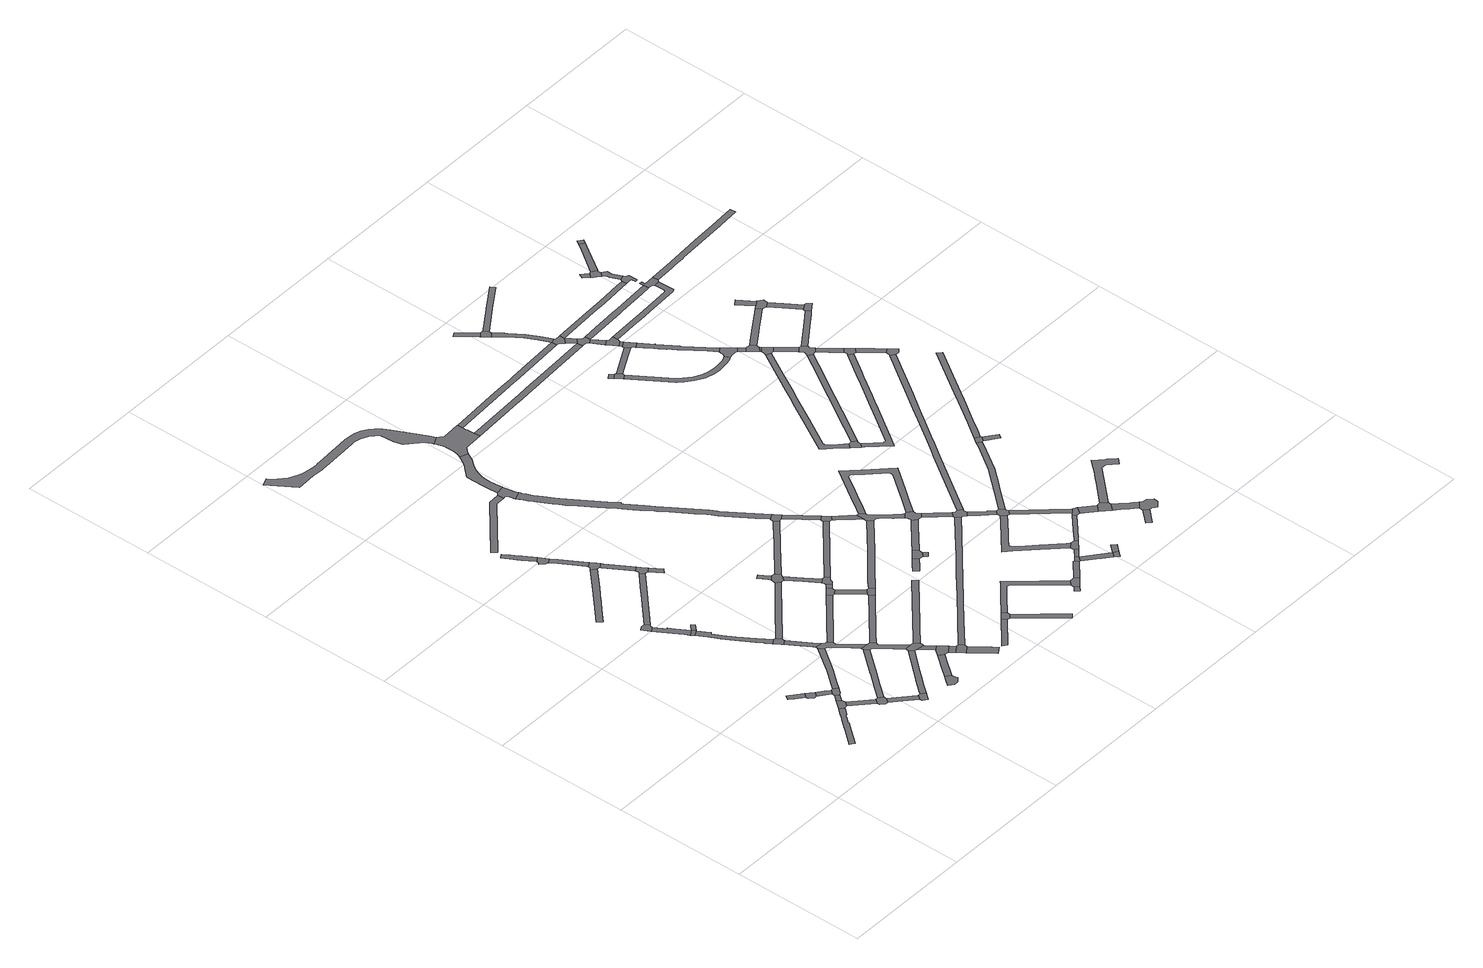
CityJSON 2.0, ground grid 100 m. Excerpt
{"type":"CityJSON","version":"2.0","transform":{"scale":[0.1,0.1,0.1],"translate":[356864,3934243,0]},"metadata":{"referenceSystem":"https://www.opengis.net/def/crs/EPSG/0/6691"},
"CityObjects":{
"road1":{"type":"Road","attributes":{"RoadStructureAttribute.sectionType":"1"},"geometry":[{"type":"MultiSurface","lod":"1","boundaries":[[[0,1,2,3,4,5,6,7,8,9,10,11,12,13,14,15,16,17,18,19]]]}]},
"road2":{"type":"Road","geometry":[{"type":"MultiSurface","lod":"1","boundaries":[[[20,21,22,23,24,25,26,27]]]}]},
"road3":{"type":"Road","geometry":[{"type":"MultiSurface","lod":"1","boundaries":[[[18,28,29,30,31,32,19]]]}]},
"road4":{"type":"Road","geometry":[{"type":"MultiSurface","lod":"1","boundaries":[[[33,34,35,20,27,36,37]]]}]},
"road5":{"type":"Road","attributes":{"RoadStructureAttribute.sectionType":"1"},"geometry":[{"type":"MultiSurface","lod":"1","boundaries":[[[31,30,38,39,40]]]}]},
"road6":{"type":"Road","attributes":{"RoadStructureAttribute.sectionType":"1"},"geometry":[{"type":"MultiSurface","lod":"1","boundaries":[[[41,34,33,42,43,44]]]}]},
"road7":{"type":"Road","attributes":{"RoadStructureAttribute.sectionType":"1"},"geometry":[{"type":"MultiSurface","lod":"1","boundaries":[[[45,29,28,46,47,48]]]}]},
"road8":{"type":"Road","geometry":[{"type":"MultiSurface","lod":"1","boundaries":[[[43,40,39,49,50,51,52,53,44]]]}]},
"road9":{"type":"Road","geometry":[{"type":"MultiSurface","lod":"1","boundaries":[[[54,55,56,48,47,57,58,59]]]}]},
"road10":{"type":"Road","geometry":[{"type":"MultiSurface","lod":"1","boundaries":[[[60,61,62,63,64,65,66]]]}]},
"road11":{"type":"Road","attributes":{"RoadStructureAttribute.sectionType":"1"},"geometry":[{"type":"MultiSurface","lod":"1","boundaries":[[[67,68,69,54,59]]]}]},
"road12":{"type":"Road","attributes":{"RoadStructureAttribute.sectionType":"1"},"geometry":[{"type":"MultiSurface","lod":"1","boundaries":[[[70,71,72,73,62,61,74,75,76,77]]]}]},
"road13":{"type":"Road","geometry":[{"type":"MultiSurface","lod":"1","boundaries":[[[78,79,80,77,76]]]}]},
"road14":{"type":"Road","geometry":[{"type":"MultiSurface","lod":"1","boundaries":[[[81,82,83,84,69,68,85]]]}]},
"road15":{"type":"Road","attributes":{"RoadStructureAttribute.sectionType":"1"},"geometry":[{"type":"MultiSurface","lod":"1","boundaries":[[[86,87,88,89,90,53,52,91,92,93,94,95]]]}]},
"road16":{"type":"Road","geometry":[{"type":"MultiSurface","lod":"1","boundaries":[[[80,96,97,77]]]}]},
"road17":{"type":"Road","attributes":{"RoadStructureAttribute.sectionType":"1"},"geometry":[{"type":"MultiSurface","lod":"1","boundaries":[[[98,99,100,101,102,103,104,105,106,79,78,107,108,109,110,111,112,113,114,115]]]}]},
"road18":{"type":"Road","attributes":{"RoadStructureAttribute.sectionType":"1"},"geometry":[{"type":"MultiSurface","lod":"1","boundaries":[[[116,117,118,119,120,121,122,123,56,55]]]}]},
"road19":{"type":"Road","attributes":{"RoadStructureAttribute.sectionType":"1"},"geometry":[{"type":"MultiSurface","lod":"1","boundaries":[[[124,125,126,127,128,129,130,131,132,133,134,135,136,137]]]}]},
"road20":{"type":"Road","geometry":[{"type":"MultiSurface","lod":"1","boundaries":[[[114,138,139,140,141,142,115]]]}]},
"road21":{"type":"Road","geometry":[{"type":"MultiSurface","lod":"1","boundaries":[[[143,144,145,140,139,146,147,148]]]}]},
"road22":{"type":"Road","attributes":{"RoadStructureAttribute.sectionType":"1"},"geometry":[{"type":"MultiSurface","lod":"1","boundaries":[[[149,150,151,152,153,65,64,154,155,156,157,158]]]}]},
"road23":{"type":"Road","attributes":{"RoadStructureAttribute.sectionType":"1"},"geometry":[{"type":"MultiSurface","lod":"1","boundaries":[[[159,160,161,162,163,164,84,83,165,166,167,168]]]}]},
"road24":{"type":"Road","geometry":[{"type":"MultiSurface","lod":"1","boundaries":[[[169,170,171,172,173,174,175,176]]]}]},
"road25":{"type":"Road","attributes":{"RoadStructureAttribute.sectionType":"1"},"geometry":[{"type":"MultiSurface","lod":"1","boundaries":[[[177,178,179,180,181,182,183,184,185,186]]]}]},
"road26":{"type":"Road","geometry":[{"type":"MultiSurface","lod":"1","boundaries":[[[187,188,189,190,191,192,193,143,148,95,94,194,195,196,197,198]]]}]},
"road27":{"type":"Road","geometry":[{"type":"MultiSurface","lod":"1","boundaries":[[[181,180,199,200,201,202,203]]]}]},
"road28":{"type":"Road","attributes":{"RoadStructureAttribute.sectionType":"1"},"geometry":[{"type":"MultiSurface","lod":"1","boundaries":[[[202,204,205,206,207,208,209,210,203]]]}]},
"road29":{"type":"Road","attributes":{"RoadStructureAttribute.sectionType":"1"},"geometry":[{"type":"MultiSurface","lod":"1","boundaries":[[[170,211,212,213,214,215,171]]]}]},
"road30":{"type":"Road","geometry":[{"type":"MultiSurface","lod":"1","boundaries":[[[131,216,217,218,208,207,219,132]]]}]},
"road31":{"type":"Road","geometry":[{"type":"MultiSurface","lod":"1","boundaries":[[[120,119,220,221,222,223,224,225,226,227,228,229,187,198]]]}]},
"road32":{"type":"Road","attributes":{"RoadStructureAttribute.sectionType":"1"},"geometry":[{"type":"MultiSurface","lod":"1","boundaries":[[[230,231,232,233,217,216,234,235,236]]]}]},
"road33":{"type":"Road","attributes":{"RoadStructureAttribute.sectionType":"1"},"geometry":[{"type":"MultiSurface","lod":"1","boundaries":[[[237,238,239,240,142,141,241,242,243,244]]]}]},
"road34":{"type":"Road","geometry":[{"type":"MultiSurface","lod":"1","boundaries":[[[245,246,224,223,247,159,168,248,249]]]}]},
"road35":{"type":"Road","geometry":[{"type":"MultiSurface","lod":"1","boundaries":[[[250,251,149,158,252,253,254,230,236]]]}]},
"road36":{"type":"Road","attributes":{"RoadStructureAttribute.sectionType":"1"},"geometry":[{"type":"MultiSurface","lod":"1","boundaries":[[[249,248,255,256]]]}]},
"road37":{"type":"Road","attributes":{"RoadStructureAttribute.sectionType":"1"},"geometry":[{"type":"MultiSurface","lod":"1","boundaries":[[[257,258,253,252]]]}]},
"road38":{"type":"Road","geometry":[{"type":"MultiSurface","lod":"1","boundaries":[[[255,214,213,259,260,261,256]]]}]},
"road39":{"type":"Road","attributes":{"RoadStructureAttribute.sectionType":"1"},"geometry":[{"type":"MultiSurface","lod":"1","boundaries":[[[191,262,263,264,265,266,267,268,192]]]}]},
"road40":{"type":"Road","attributes":{"RoadStructureAttribute.sectionType":"1"},"geometry":[{"type":"MultiSurface","lod":"1","boundaries":[[[269,270,271,272,273,274,275,276]]]}]},
"road41":{"type":"Road","attributes":{"RoadStructureAttribute.sectionType":"1"},"geometry":[{"type":"MultiSurface","lod":"1","boundaries":[[[259,277,278,260]]]}]},
"road42":{"type":"Road","geometry":[{"type":"MultiSurface","lod":"1","boundaries":[[[278,277,279,280,281,282,283]]]}]},
"road43":{"type":"Road","attributes":{"RoadStructureAttribute.sectionType":"1"},"geometry":[{"type":"MultiSurface","lod":"1","boundaries":[[[279,284,285,286,287,288,280]]]}]},
"road44":{"type":"Road","attributes":{"RoadStructureAttribute.sectionType":"1"},"geometry":[{"type":"MultiSurface","lod":"1","boundaries":[[[289,290,291,292,293,229,228,294,295,296,297]]]}]},
"road45":{"type":"Road","geometry":[{"type":"MultiSurface","lod":"1","boundaries":[[[298,299,300,301,302,303]]]}]},
"road46":{"type":"Road","attributes":{"RoadStructureAttribute.sectionType":"1"},"geometry":[{"type":"MultiSurface","lod":"1","boundaries":[[[304,305,306,307,308,309,310,311,312,313,314,315,316,317,318,319,320,321,322,323,324,325,326,327,328,329,330,331,332,333,334,335,336,337,338,339,340,341,342,343,344,345,346,347,348,349,350,351]]]}]},
"road47":{"type":"Road","geometry":[{"type":"MultiSurface","lod":"1","boundaries":[[[352,353,354,355,356,298,303,237,244]]]}]},
"road48":{"type":"Road","geometry":[{"type":"MultiSurface","lod":"1","boundaries":[[[357,265,264,358,359,360]]]}]},
"road49":{"type":"Road","attributes":{"RoadStructureAttribute.sectionType":"1"},"geometry":[{"type":"MultiSurface","lod":"1","boundaries":[[[361,362,363,364,365,366,367,368,246,245]]]}]},
"road50":{"type":"Road","attributes":{"RoadStructureAttribute.sectionType":"1"},"geometry":[{"type":"MultiSurface","lod":"1","boundaries":[[[352,369,370,371,372,353]]]}]},
"road51":{"type":"Road","attributes":{"RoadStructureAttribute.sectionType":"1"},"geometry":[{"type":"MultiSurface","lod":"1","boundaries":[[[373,357,360,374]]]}]},
"road52":{"type":"Road","attributes":{"RoadStructureAttribute.sectionType":"1"},"geometry":[{"type":"MultiSurface","lod":"1","boundaries":[[[375,359,358,376,377,378]]]}]},
"road53":{"type":"Road","attributes":{"RoadStructureAttribute.sectionType":"1"},"geometry":[{"type":"MultiSurface","lod":"1","boundaries":[[[379,380,381,382,383,384]]]}]},
"road54":{"type":"Road","geometry":[{"type":"MultiSurface","lod":"1","boundaries":[[[269,276,385,386,387,388,389,390,391,392,393,394,395]]]}]},
"road55":{"type":"Road","geometry":[{"type":"MultiSurface","lod":"1","boundaries":[[[396,397,398,399,400,371,370,401,402,373,374]]]}]},
"road56":{"type":"Road","geometry":[{"type":"MultiSurface","lod":"1","boundaries":[[[377,289,297,403,404,378]]]}]},
"road57":{"type":"Road","attributes":{"RoadStructureAttribute.sectionType":"1"},"geometry":[{"type":"MultiSurface","lod":"1","boundaries":[[[394,405,406,407,408,409,410,411,412,413,414,415,416,417,418,419,420,421,422,423,424,425,426,427,428,429,395]]]}]},
"road58":{"type":"Road","geometry":[{"type":"MultiSurface","lod":"1","boundaries":[[[430,431,432,433,434,379,384,435]]]}]},
"road59":{"type":"Road","attributes":{"RoadStructureAttribute.sectionType":"1"},"geometry":[{"type":"MultiSurface","lod":"1","boundaries":[[[436,437,438,439,440,441,442,443,355,354]]]}]},
"road60":{"type":"Road","attributes":{"RoadStructureAttribute.sectionType":"1"},"geometry":[{"type":"MultiSurface","lod":"1","boundaries":[[[444,445,446,447,448,449,450,451,452,453,454,455,456,457,458,459,460,461,389,388,462,463,464,465,466,467,468,469,470,471,472,473,474,475,476,477,478,479,480,481,482,483,484,485,486,487,488,489,490,491,492]]]}]},
"road61":{"type":"Road","attributes":{"RoadStructureAttribute.sectionType":"1"},"geometry":[{"type":"MultiSurface","lod":"1","boundaries":[[[493,494,495,496,497,498,430,435]]]}]},
"road62":{"type":"Road","attributes":{"RoadStructureAttribute.sectionType":"1"},"geometry":[{"type":"MultiSurface","lod":"1","boundaries":[[[399,499,500,501,502,503,504,505,506,507,508,509,400]]]}]},
"road63":{"type":"Road","attributes":{"RoadStructureAttribute.sectionType":"1"},"geometry":[{"type":"MultiSurface","lod":"1","boundaries":[[[282,510,511,512,513,514,515,516,517,518,519,520,521,522,523,524,525,526,527,528,529,530,531,532,533,534,535,536,537,283]]]}]},
"road64":{"type":"Road","geometry":[{"type":"MultiSurface","lod":"1","boundaries":[[[538,539,540,541,542,543,544,545,546,547,351,350,548,549,550,551,552,553,554,555,556,557,419,418,558,559,560]]]}]},
"road65":{"type":"Road","attributes":{"RoadStructureAttribute.sectionType":"1"},"geometry":[{"type":"MultiSurface","lod":"1","boundaries":[[[561,562,563,564,565,566,567,568,404,403,569,570,571,572,573,574,575]]]}]},
"road66":{"type":"Road","attributes":{"RoadStructureAttribute.sectionType":"1"},"geometry":[{"type":"MultiSurface","lod":"1","boundaries":[[[576,577,578,579,580,581]]]}]},
"road67":{"type":"Road","attributes":{"RoadStructureAttribute.sectionType":"1"},"geometry":[{"type":"MultiSurface","lod":"1","boundaries":[[[582,583,584,585,586,432,431,587,588,589,590,591,592,593,594]]]}]},
"road68":{"type":"Road","geometry":[{"type":"MultiSurface","lod":"1","boundaries":[[[491,440,439,595,596,597,598,599,492]]]}]},
"road69":{"type":"Road","geometry":[{"type":"MultiSurface","lod":"1","boundaries":[[[600,601,576,581,602,603]]]}]},
"road70":{"type":"Road","geometry":[{"type":"MultiSurface","lod":"1","boundaries":[[[602,604,605,603]]]}]},
"road71":{"type":"Road","attributes":{"RoadStructureAttribute.sectionType":"1"},"geometry":[{"type":"MultiSurface","lod":"1","boundaries":[[[606,607,608,609,610,611,598,597]]]}]},
"road72":{"type":"Road","attributes":{"RoadStructureAttribute.sectionType":"1"},"geometry":[{"type":"MultiSurface","lod":"1","boundaries":[[[612,613,614,615,616]]]}]},
"road73":{"type":"Road","geometry":[{"type":"MultiSurface","lod":"1","boundaries":[[[617,618,609,608,505,504,619]]]}]},
"road74":{"type":"Road","geometry":[{"type":"MultiSurface","lod":"1","boundaries":[[[620,621,622,623,617,619,624,625,626,627,628,629]]]}]},
"road75":{"type":"Road","geometry":[{"type":"MultiSurface","lod":"1","boundaries":[[[593,616,615,630,631,632,594]]]}]},
"road76":{"type":"Road","attributes":{"RoadStructureAttribute.sectionType":"1"},"geometry":[{"type":"MultiSurface","lod":"1","boundaries":[[[633,601,600,634,635,636]]]}]},
"road77":{"type":"Road","geometry":[{"type":"MultiSurface","lod":"1","boundaries":[[[637,638,639,640,641,642,643,644,645,646,647,648,649,620,629,650,561,575]]]}]},
"road78":{"type":"Road","attributes":{"RoadStructureAttribute.sectionType":"1"},"geometry":[{"type":"MultiSurface","lod":"1","boundaries":[[[632,631,651,652]]]}]},
"road79":{"type":"Road","geometry":[{"type":"MultiSurface","lod":"1","boundaries":[[[643,642,653,654,655,636,635,656,657,658,659,660,661]]]}]},
"road80":{"type":"Road","geometry":[{"type":"MultiSurface","lod":"1","boundaries":[[[651,662,663,664,665,666,667,652]]]}]},
"road81":{"type":"Road","attributes":{"RoadStructureAttribute.sectionType":"1"},"geometry":[{"type":"MultiSurface","lod":"1","boundaries":[[[668,669,670,671,672,673,674,675,676,677,678,679,680,681,682,683,684,685,686,687,688]]]}]},
"road82":{"type":"Road","attributes":{"RoadStructureAttribute.sectionType":"1"},"geometry":[{"type":"MultiSurface","lod":"1","boundaries":[[[689,690,657,656,691,692,693,694]]]}]},
"road83":{"type":"Road","attributes":{"RoadStructureAttribute.sectionType":"1"},"geometry":[{"type":"MultiSurface","lod":"1","boundaries":[[[695,664,663,696]]]}]},
"road84":{"type":"Road","attributes":{"RoadStructureAttribute.sectionType":"1"},"geometry":[{"type":"MultiSurface","lod":"1","boundaries":[[[697,698,699,663,662,700,701,702]]]}]},
"road85":{"type":"Road","geometry":[{"type":"MultiSurface","lod":"1","boundaries":[[[523,703,704,705,706,707,708,709,710,694,693,524]]]}]},
"road86":{"type":"Road","attributes":{"RoadStructureAttribute.sectionType":"1"},"geometry":[{"type":"MultiSurface","lod":"1","boundaries":[[[660,711,712,713,714,715,716,717,718,719,720,721,649,648,722,723,724,725,726,727,728,729,730,731,732,733,734,661]]]}]},
"road87":{"type":"Road","geometry":[{"type":"MultiSurface","lod":"1","boundaries":[[[696,735,736,688,687,695]]]}]},
"road88":{"type":"Road","attributes":{"RoadStructureAttribute.sectionType":"1"},"geometry":[{"type":"MultiSurface","lod":"1","boundaries":[[[737,738,739,740,741,742,543,542,743,744,745,746,747]]]}]},
"road89":{"type":"Road","geometry":[{"type":"MultiSurface","lod":"1","boundaries":[[[702,748,749,697]]]}]},
"road90":{"type":"Road","attributes":{"RoadStructureAttribute.sectionType":"1"},"geometry":[{"type":"MultiSurface","lod":"1","boundaries":[[[750,751,752,753,538,560,754,755,756,757,758,759,760,761,762]]]}]},
"road91":{"type":"Road","attributes":{"RoadStructureAttribute.sectionType":"1"},"geometry":[{"type":"MultiSurface","lod":"1","boundaries":[[[704,763,764,765,766,767,768,769,705]]]}]},
"road92":{"type":"Road","geometry":[{"type":"MultiSurface","lod":"1","boundaries":[[[749,770,771,697]]]}]},
"road93":{"type":"Road","geometry":[{"type":"MultiSurface","lod":"1","boundaries":[[[767,766,772,678,677,773,774,775,776,777]]]}]},
"road94":{"type":"Road","attributes":{"RoadStructureAttribute.sectionType":"1"},"geometry":[{"type":"MultiSurface","lod":"1","boundaries":[[[778,779,780,736,735,781,782,783]]]}]},
"road95":{"type":"Road","attributes":{"RoadStructureAttribute.sectionType":"1"},"geometry":[{"type":"MultiSurface","lod":"1","boundaries":[[[784,785,786,787,788,789,774,773,790,791,792,793,794,795,796,797,798,799]]]}]},
"road96":{"type":"Road","geometry":[{"type":"MultiSurface","lod":"1","boundaries":[[[800,801,784,799,778,783]]]}]},
"road97":{"type":"Road","geometry":[{"type":"MultiSurface","lod":"1","boundaries":[[[802,803,804,805,806,807,808]]]}]},
"road98":{"type":"Road","geometry":[{"type":"MultiSurface","lod":"1","boundaries":[[[809,810,811,812]]]}]},
"road99":{"type":"Road","attributes":{"RoadStructureAttribute.sectionType":"1"},"geometry":[{"type":"MultiSurface","lod":"1","boundaries":[[[813,801,800,814]]]}]},
"road100":{"type":"Road","attributes":{"RoadStructureAttribute.sectionType":"1"},"geometry":[{"type":"MultiSurface","lod":"1","boundaries":[[[815,816,817,818,819]]]}]},
"road101":{"type":"Road","geometry":[{"type":"MultiSurface","lod":"1","boundaries":[[[820,821,812,811,822,823]]]}]},
"road102":{"type":"Road","geometry":[{"type":"MultiSurface","lod":"1","boundaries":[[[813,814,824,825,826,827]]]}]},
"road103":{"type":"Road","attributes":{"RoadStructureAttribute.sectionType":"1"},"geometry":[{"type":"MultiSurface","lod":"1","boundaries":[[[828,829,830,831,832,777,776,833,834,835,836,837]]]}]},
"road104":{"type":"Road","geometry":[{"type":"MultiSurface","lod":"1","boundaries":[[[838,839,840,841,842,843,818,817]]]}]},
"road105":{"type":"Road","geometry":[{"type":"MultiSurface","lod":"1","boundaries":[[[844,845,846,847,848]]]}]},
"road106":{"type":"Road","attributes":{"RoadStructureAttribute.sectionType":"1"},"geometry":[{"type":"MultiSurface","lod":"1","boundaries":[[[849,850,851,852,853,854,841,840,855,856,857,747]]]}]},
"road107":{"type":"Road","attributes":{"RoadStructureAttribute.sectionType":"1"},"geometry":[{"type":"MultiSurface","lod":"1","boundaries":[[[858,859,860,825,824,861,862,863,864,865]]]}]},
"road108":{"type":"Road","attributes":{"RoadStructureAttribute.sectionType":"1"},"geometry":[{"type":"MultiSurface","lod":"1","boundaries":[[[866,867,868,821,820,869,870,871]]]}]},
"road109":{"type":"Road","geometry":[{"type":"MultiSurface","lod":"1","boundaries":[[[746,872,873,874,875,876,849,747]]]}]},
"road110":{"type":"Road","geometry":[{"type":"MultiSurface","lod":"1","boundaries":[[[877,865,864,844,848,878,879,880,881,882,883]]]}]},
"road111":{"type":"Road","attributes":{"RoadStructureAttribute.sectionType":"1"},"geometry":[{"type":"MultiSurface","lod":"1","boundaries":[[[873,884,762,885,886,874]]]}]},
"road112":{"type":"Road","attributes":{"RoadStructureAttribute.sectionType":"1"},"geometry":[{"type":"MultiSurface","lod":"1","boundaries":[[[887,888,889,890,891,892,893,894,895,806,805,896,897,898,899,900,901,902,903,904,905,906]]]}]},
"road113":{"type":"Road","attributes":{"RoadStructureAttribute.sectionType":"1"},"geometry":[{"type":"MultiSurface","lod":"1","boundaries":[[[907,908,909,910,911,912,913,914,915,916,917,823,822,918,919,920,921,922,923,924,925,926,927,928,929,930]]]}]},
"road114":{"type":"Road","geometry":[{"type":"MultiSurface","lod":"1","boundaries":[[[931,932,885,762,761,933,934,935]]]}]},
"road115":{"type":"Road","attributes":{"RoadStructureAttribute.sectionType":"1"},"geometry":[{"type":"MultiSurface","lod":"1","boundaries":[[[934,936,937,938,935]]]}]},
"road116":{"type":"Road","attributes":{"RoadStructureAttribute.sectionType":"1"},"geometry":[{"type":"MultiSurface","lod":"1","boundaries":[[[707,939,940,941,942,943,944,945,946,947,948,949,950,951,952,953,954,955,956,708]]]}]},
"road117":{"type":"Road","attributes":{"RoadStructureAttribute.sectionType":"1"},"geometry":[{"type":"MultiSurface","lod":"1","boundaries":[[[957,958,959,843,842,960,961,962,963]]]}]},
"road118":{"type":"Road","geometry":[{"type":"MultiSurface","lod":"1","boundaries":[[[964,937,936,965,966,967,968,969]]]}]},
"road119":{"type":"Road","attributes":{"RoadStructureAttribute.sectionType":"1"},"geometry":[{"type":"MultiSurface","lod":"1","boundaries":[[[967,966,970,971]]]}]},
"road120":{"type":"Road","attributes":{"RoadStructureAttribute.sectionType":"1"},"geometry":[{"type":"MultiSurface","lod":"1","boundaries":[[[826,972,973,974,975,976,977,978,979,980,981,982,983,984,985,986,827]]]}]},
"road121":{"type":"Road","geometry":[{"type":"MultiSurface","lod":"1","boundaries":[[[987,971,970,866,871,988,989]]]}]},
"road122":{"type":"Road","geometry":[{"type":"MultiSurface","lod":"1","boundaries":[[[990,991,992,993,828,837]]]}]},
"road123":{"type":"Road","attributes":{"RoadStructureAttribute.sectionType":"1"},"geometry":[{"type":"MultiSurface","lod":"1","boundaries":[[[994,995,996,997,804,803,998,999,1000,1001,1002,1003,1004]]]}]},
"road124":{"type":"Road","attributes":{"RoadStructureAttribute.sectionType":"1"},"geometry":[{"type":"MultiSurface","lod":"1","boundaries":[[[1005,987,1006]]]}]},
"road125":{"type":"Road","attributes":{"RoadStructureAttribute.sectionType":"1"},"geometry":[{"type":"MultiSurface","lod":"1","boundaries":[[[807,1007,1008,1009,1010,1011,1012,1013,1014,1015,1016,1017,1018,1019,1020,1021,1022,1023,1024,1025,1026,808]]]}]},
"road126":{"type":"Road","geometry":[{"type":"MultiSurface","lod":"1","boundaries":[[[1027,1028,991,990]]]}]},
"road127":{"type":"Road","attributes":{"RoadStructureAttribute.sectionType":"1"},"geometry":[{"type":"MultiSurface","lod":"1","boundaries":[[[989,1029,1030,1031,1032,1033,1034,1035,1036,1037,1038,1039,1040,1041,1042,1043,1044,1045,1006]]]}]},
"road128":{"type":"Road","geometry":[{"type":"MultiSurface","lod":"1","boundaries":[[[1046,1047,930,929,1048,1049,1050,1051,1052,1053,1054,1038,1037]]]}]},
"road129":{"type":"Road","attributes":{"RoadStructureAttribute.sectionType":"1"},"geometry":[{"type":"MultiSurface","lod":"1","boundaries":[[[1055,1056,1057,1058,1059,1060,1061,1062,1063,1064,1065,875,874]]]}]},
"road130":{"type":"Road","attributes":{"RoadStructureAttribute.sectionType":"1"},"geometry":[{"type":"MultiSurface","lod":"1","boundaries":[[[1066,1052,1051,1067]]]}]},
"road131":{"type":"Road","attributes":{"RoadStructureAttribute.sectionType":"1"},"geometry":[{"type":"MultiSurface","lod":"1","boundaries":[[[1068,1069,1070,1071,1072,1073,1074,1075,931,935]]]}]},
"road132":{"type":"Road","geometry":[{"type":"MultiSurface","lod":"1","boundaries":[[[1076,1077,1078,1079,1066,1067,1080,1081,1082,1083]]]}]},
"road133":{"type":"Road","attributes":{"RoadStructureAttribute.sectionType":"1"},"geometry":[{"type":"MultiSurface","lod":"1","boundaries":[[[1084,1085,1076,1083]]]}]},
"road134":{"type":"Road","geometry":[{"type":"MultiSurface","lod":"1","boundaries":[[[905,1086,1087,1088,1085,1084,1089,906]]]}]},
"road135":{"type":"Road","attributes":{"RoadStructureAttribute.sectionType":"1"},"geometry":[{"type":"MultiSurface","lod":"1","boundaries":[[[968,1090,1091,1092,1093,1094,1095,1096,1097,1098,1099,1100,1101,969]]]}]},
"road136":{"type":"Road","attributes":{"RoadStructureAttribute.sectionType":"1"},"geometry":[{"type":"MultiSurface","lod":"1","boundaries":[[[1086,1102,1103,1104,1105,1106,1107,1108,1087]]]}]},
"road137":{"type":"Road","attributes":{"RoadStructureAttribute.sectionType":"1"},"geometry":[{"type":"MultiSurface","lod":"1","boundaries":[[[1109,1110,1111,1112,1113,1114,1115,1116,1117,1118,1119,1120,1121,1122,993,992]]]}]},
"road138":{"type":"Road","geometry":[{"type":"MultiSurface","lod":"1","boundaries":[[[1003,1123,1124,1125,1126,1127,1128,1129,1105,1104,1130,1131,1004]]]}]},
"road139":{"type":"Road","attributes":{"RoadStructureAttribute.sectionType":"1"},"geometry":[{"type":"MultiSurface","lod":"1","boundaries":[[[1124,1132,1133,1134,1135,1136,1137,1138,1125]]]}]},
"road140":{"type":"Road","attributes":{"RoadStructureAttribute.sectionType":"1"},"geometry":[{"type":"MultiSurface","lod":"1","boundaries":[[[1139,1140,1141,1142,1143,1144,1145,1146,1078,1077]]]}]},
"road141":{"type":"Road","geometry":[{"type":"MultiSurface","lod":"1","boundaries":[[[1147,1134,1133,1148,1149,1017,1016,1150]]]}]},
"road142":{"type":"Road","geometry":[{"type":"MultiSurface","lod":"1","boundaries":[[[1151,1152,1153,1154]]]}]},
"road143":{"type":"Road","geometry":[{"type":"MultiSurface","lod":"1","boundaries":[[[1155,1156,1157,1154,1153,1158,1159,1160,1161]]]}]},
"road144":{"type":"Road","attributes":{"RoadStructureAttribute.sectionType":"1"},"geometry":[{"type":"MultiSurface","lod":"1","boundaries":[[[1162,1163,1164,1165,1166,1167,1147,1150]]]}]},
"road145":{"type":"Road","attributes":{"RoadStructureAttribute.sectionType":"1"},"geometry":[{"type":"MultiSurface","lod":"1","boundaries":[[[1160,1168,1169,1170,1171,1172,1173,1161]]]}]},
"road146":{"type":"Road","geometry":[{"type":"MultiSurface","lod":"1","boundaries":[[[1174,1175,1171,1170,1060,1059,1176,1177,1178,1179,1180,1181]]]}]},
"road147":{"type":"Road","attributes":{"RoadStructureAttribute.sectionType":"1"},"geometry":[{"type":"MultiSurface","lod":"1","boundaries":[[[1182,1183,1128,1127,1184,1185,1186,1187]]]}]},
"road148":{"type":"Road","geometry":[{"type":"MultiSurface","lod":"1","boundaries":[[[1188,1165,1164,1189,1190,948,947,1191,1192]]]}]},
"road149":{"type":"Road","geometry":[{"type":"MultiSurface","lod":"1","boundaries":[[[1071,1193,1096,1095,1194,1195,1196,1197,1198,1199,1072]]]}]},
"road150":{"type":"Road","geometry":[{"type":"MultiSurface","lod":"1","boundaries":[[[1200,1201,1202,1203]]]}]},
"road151":{"type":"Road","attributes":{"RoadStructureAttribute.sectionType":"1"},"geometry":[{"type":"MultiSurface","lod":"1","boundaries":[[[1204,1205,1157,1156,1206,1207,1208]]]}]},
"road152":{"type":"Road","geometry":[{"type":"MultiSurface","lod":"1","boundaries":[[[1209,1200,1203,1143,1142,1210,1211,1212]]]}]},
"road153":{"type":"Road","attributes":{"RoadStructureAttribute.sectionType":"1"},"geometry":[{"type":"MultiSurface","lod":"1","boundaries":[[[1213,1211,1210,1214,1215,1216]]]}]},
"road154":{"type":"Road","geometry":[{"type":"MultiSurface","lod":"1","boundaries":[[[1217,1216,1215,1187,1186,1218,1219]]]}]},
"road155":{"type":"Road","geometry":[{"type":"MultiSurface","lod":"1","boundaries":[[[1208,1207,1220,1221]]]}]},
"road156":{"type":"Road","attributes":{"RoadStructureAttribute.sectionType":"1"},"geometry":[{"type":"MultiSurface","lod":"1","boundaries":[[[1222,1223,1224,1225,1226,1227,1228,1196,1195,1229,1230,1231,1232,1233,1234,1235,1236]]]}]}
},
"vertices":[
[647,527,0],[623,497,0],[614,487,0],[583,449,0],[572,435,0],[544,400,0],[456,292,0],[482,271,0],[487,267,0],[530,319,0],[594,399,0],[603,410,0],[620,430,0],[615,434,0],[640,465,0],[665,496,0],[670,492,0],[698,527,0],[717,550,0],[682,570,0],
[659,840,0],[604,885,0],[580,904,0],[565,916,0],[546,886,0],[544,882,0],[578,854,0],[634,809,0],
[737,551,0],[762,583,0],[760,612,0],[733,634,0],[695,587,0],
[687,765,0],[713,796,0],[685,819,0],[637,789,0],[667,763,0],
[765,619,0],[796,657,0],[769,678,0],
[762,756,0],[736,726,0],[769,699,0],[794,730,0],
[825,526,0],[765,527,0],[886,418,0],[910,450,0],
[803,665,0],[807,663,0],[812,669,0],[843,708,0],[813,732,0],
[960,405,0],[961,425,0],[930,450,0],[887,398,0],[917,371,0],[937,372,0],
[463,2060,0],[499,2000,0],[532,2020,0],[534,2040,0],[543,2048,0],[516,2077,0],[496,2080,0],
[1011,307,0],[1094,233,0],[1118,265,0],
[615,1899,0],[613,1903,0],[590,1941,0],[583,1934,0],[573,1878,0],[612,1812,0],[629,1783,0],[670,1808,0],
[646,1756,0],[687,1780,0],[692,1785,0],
[1127,188,0],[1148,215,0],[1169,242,0],[1138,267,0],[1095,213,0],
[938,891,0],[931,881,0],[922,868,0],[873,808,0],[850,779,0],[880,753,0],[954,846,0],[979,880,0],[1084,1027,0],[1061,1065,0],
[730,1823,0],[709,1846,0],
[911,1389,0],[880,1434,0],[879,1433,0],[878,1434,0],[806,1545,0],[759,1624,0],[728,1687,0],[737,1695,0],[733,1704,0],[690,1680,0],[727,1607,0],[776,1525,0],[848,1413,0],[879,1367,0],[882,1362,0],[878,1358,0],[907,1317,0],[942,1341,0],
[1043,526,0],[1114,613,0],[1114,614,0],[1264,797,0],[1241,832,0],[1086,643,0],[1083,639,0],[992,526,0],
[371,2299,0],[395,2323,0],[458,2385,0],[510,2435,0],[559,2482,0],[576,2498,0],[645,2565,0],[751,2669,0],[715,2697,0],[599,2584,0],[544,2531,0],[534,2520,0],[479,2467,0],[339,2332,0],
[941,1269,0],[947,1259,0],[980,1281,0],[983,1302,0],[962,1337,0],
[1114,1076,0],[1079,1129,0],[981,1280,0],[987,1198,0],[1053,1098,0],[1062,1084,0],
[888,2430,0],[796,2343,0],[706,2258,0],[705,2257,0],[626,2182,0],[623,2124,0],[728,2223,0],[732,2227,0],[845,2334,0],[915,2401,0],
[1420,605,0],[1282,441,0],[1229,379,0],[1226,375,0],[1185,326,0],[1160,295,0],[1216,301,0],[1256,349,0],[1311,413,0],[1444,570,0],
[1413,193,0],[1409,226,0],[1372,255,0],[1350,227,0],[1317,184,0],[1354,155,0],[1384,156,0],[1420,186,0],
[463,3169,0],[488,3123,0],[503,3099,0],[554,3017,0],[588,3038,0],[534,3126,0],[523,3144,0],[497,3190,0],[464,3239,0],[431,3217,0],
[1295,845,0],[1270,877,0],[1232,925,0],[1166,1008,0],[1171,1027,0],[1148,1060,0],[1125,1062,0],[1104,1025,0],[1123,1001,0],[1203,900,0],[1221,878,0],[1241,852,0],
[551,2997,0],[542,2989,0],[574,2956,0],[594,2953,0],[628,2974,0],
[594,2952,0],[612,2924,0],[729,2736,0],[732,2730,0],[766,2751,0],[763,2757,0],[658,2926,0],
[1449,278,0],[1483,322,0],[1541,396,0],[1504,425,0],[1416,311,0],
[771,2667,0],[805,2687,0],[790,2712,0],[729,2710,0],
[1284,797,0],[1298,780,0],[1372,685,0],[1420,625,0],[1470,627,0],[1468,630,0],[1403,710,0],[1339,793,0],[1343,810,0],[1318,842,0],
[927,2487,0],[814,2673,0],[811,2677,0],[806,2686,0],[771,2666,0],[778,2655,0],[893,2466,0],
[1385,1699,0],[1362,1680,0],[1203,1544,0],[1180,1524,0],[1202,1490,0],[1227,1511,0],[1345,1612,0],[1418,1675,0],
[1526,593,0],[1494,625,0],[1420,612,0],[1464,570,0],[1522,560,0],
[898,2458,0],[896,2438,0],[935,2399,0],[970,2423,0],[959,2439,0],
[1540,470,0],[1572,495,0],
[997,2311,0],[1026,2339,0],
[1572,394,0],[1621,432,0],[1593,467,0],
[1320,1155,0],[1368,1197,0],[1527,1333,0],[1502,1365,0],[1350,1234,0],[1293,1185,0],[1149,1061,0],
[900,3634,0],[811,3628,0],[618,3462,0],[432,3302,0],[462,3268,0],[648,3428,0],[829,3583,0],[903,3588,0],
[1603,354,0],[1652,393,0],
[1645,301,0],[1694,339,0],[1696,359,0],[1698,361,0],[1671,391,0],
[1715,211,0],[1772,140,0],[1824,172,0],[1794,211,0],[1764,250,0],
[1680,1154,0],[1540,1033,0],[1505,1003,0],[1358,876,0],[1326,849,0],[1418,875,0],[1531,972,0],[1580,1015,0],[1707,1124,0],
[1422,1761,0],[1394,1805,0],[1373,1838,0],[1342,1817,0],[1381,1754,0],[1391,1739,0],
[1066,4359,0],[1012,4472,0],[953,4591,0],[928,4636,0],[898,4673,0],[869,4699,0],[824,4725,0],[781,4743,0],[736,4751,0],[689,4750,0],[416,4732,0],[401,4732,0],[374,4730,0],[337,4730,0],[301,4733,0],[265,4741,0],[230,4753,0],[196,4768,0],[165,4785,0],[135,4807,0],[108,4832,0],[83,4859,0],[61,4889,0],[6,4865,0],[135,4668,0],[282,4677,0],[294,4674,0],[337,4670,0],[372,4670,0],[380,4670,0],[407,4671,0],[606,4683,0],[687,4688,0],[711,4688,0],[736,4685,0],[760,4679,0],[783,4671,0],[805,4660,0],[825,4646,0],[844,4630,0],[861,4612,0],[872,4596,0],[879,4494,0],[898,4431,0],[1002,4340,0],[1024,4293,0],[1028,4285,0],[1087,4313,0],
[1439,1671,0],[1465,1705,0],[1474,1722,0],[1451,1756,0],[1450,1755,0],
[1553,1409,0],[1546,1333,0],[1577,1358,0],[1579,1378,0],
[1648,698,0],[1861,883,0],[1967,975,0],[2000,1003,0],[1970,1037,0],[1961,1029,0],[1817,904,0],[1526,652,0],
[1510,1567,0],[1577,1468,0],[1611,1491,0],[1540,1593,0],
[1584,1436,0],[1611,1405,0],
[1643,1281,0],[1613,1255,0],[1683,1173,0],[1713,1200,0],
[2044,343,0],[1877,198,0],[1845,170,0],[1876,144,0],[2068,310,0],[2070,312,0],
[916,3589,0],[939,3570,0],[940,3567,0],[945,3525,0],[1009,3549,0],[1006,3556,0],[997,3583,0],[991,3611,0],[985,3639,0],[981,3662,0],[917,3652,0],
[1633,1425,0],[1635,1441,0],[1650,1454,0],[1657,1460,0],[1630,1490,0],[1586,1455,0],[1585,1438,0],
[1759,1169,0],[1733,1199,0],
[981,3668,0],[978,3696,0],[973,3760,0],[972,3773,0],[974,3811,0],[981,3848,0],[993,3884,0],[1009,3917,0],[1031,3948,0],[1044,3964,0],[1050,3973,0],[1064,3991,0],[1086,4032,0],[1093,4048,0],[1035,4069,0],[1030,4057,0],[1012,4025,0],[1002,4009,0],[996,4002,0],[983,3986,0],[978,3979,0],[913,3909,0],[909,3854,0],[912,3752,0],[913,3718,0],
[2119,334,0],[2122,357,0],[2096,387,0],[2065,361,0],[2060,357,0],[2088,308,0],
[1687,1909,0],[1702,1923,0],[1856,2057,0],[1875,2073,0],[1849,2103,0],[1816,2075,0],[1683,1959,0],[1666,1944,0],
[1697,2439,0],[1691,2450,0],[1667,2499,0],[1472,2784,0],[1431,2845,0],[1355,2958,0],[1354,2960,0],[1350,2966,0],[1356,2980,0],[1306,3052,0],[1132,3310,0],[1115,3339,0],[1078,3407,0],[1046,3464,0],[1040,3477,0],[1027,3503,0],[1016,3529,0],[1013,3537,0],[958,3503,0],[960,3505,0],[963,3498,0],[964,3496,0],[972,3478,0],[986,3449,0],[994,3434,0],[1025,3378,0],[1063,3310,0],[1085,3271,0],[1108,3234,0],[1124,3210,0],[1128,3204,0],[1225,3062,0],[1241,3038,0],[1256,3017,0],[1298,2955,0],[1313,2932,0],[1353,2873,0],[1379,2834,0],[1432,2757,0],[1442,2743,0],[1466,2708,0],[1578,2542,0],[1625,2474,0],[1628,2469,0],[1661,2413,0],[1684,2374,0],[1799,2209,0],[1852,2133,0],[1895,2156,0],
[2220,155,0],[2228,147,0],[2352,1,0],[2383,26,0],[2256,175,0],[2251,181,0],
[1829,1609,0],[1848,1625,0],[1877,1650,0],[1894,1664,0],[2024,1777,0],[2080,1825,0],[2054,1855,0],[1965,1779,0],[1895,1718,0],[1851,1680,0],[1829,1661,0],
[1881,520,0],[1885,523,0],[1892,530,0],[2014,636,0],[2073,687,0],[2076,690,0],[2161,764,0],[2239,832,0],[2261,851,0],[2277,865,0],[2331,912,0],[2345,924,0],[2534,1088,0],[2659,1198,0],[2632,1228,0],[2507,1119,0],[2344,976,0],[2319,954,0],[2235,881,0],[2221,869,0],[2217,866,0],[2118,779,0],[2054,723,0],[2046,717,0],[2007,683,0],[1914,602,0],[1881,573,0],[1858,554,0],
[1278,4152,0],[1275,4182,0],[1273,4208,0],[1272,4214,0],[1272,4245,0],[1270,4286,0],[1268,4286,0],[1128,4277,0],[1107,4295,0],[1099,4302,0],[1033,4276,0],[1045,4241,0],[1048,4225,0],[1053,4204,0],[1053,4198,0],[1054,4184,0],[1055,4166,0],[1054,4157,0],[1052,4129,0],[1043,4092,0],[1111,4069,0],[1140,4098,0],[1281,4106,0],
[2239,1642,0],[2009,1441,0],[1989,1424,0],[1963,1402,0],[1924,1369,0],[1819,1279,0],[1786,1252,0],[1782,1248,0],[1812,1213,0],[1816,1217,0],[1849,1245,0],[1930,1314,0],[1983,1360,0],[2039,1407,0],[2268,1608,0],
[2139,1174,0],[2093,1134,0],[2046,1093,0],[2076,1058,0],[2114,1091,0],[2169,1139,0],
[2503,396,0],[2502,397,0],[2334,592,0],[2316,576,0],[2214,489,0],[2237,456,0],[2319,527,0],[2323,527,0],[2339,524,0],[2471,371,0],[2473,370,0],[2600,222,0],[2630,249,0],
[1882,2079,0],[1899,2081,0],[1901,2081,0],[1932,2104,0],[1900,2149,0],
[2232,1194,0],[2202,1228,0],[2199,1137,0],[2229,1164,0],
[2224,1108,0],[2254,1135,0],
[1954,2011,0],[1983,1973,0],[2056,1876,0],[2087,1899,0],[2027,1977,0],[2012,1997,0],
[2584,180,0],[2566,164,0],[2591,135,0],[2624,164,0],[2597,191,0],
[2128,1848,0],[2108,1870,0],[2101,1824,0],
[2241,1728,0],[2203,1770,0],[2165,1812,0],[2164,1810,0],[2119,1804,0],[2137,1785,0],[2149,1772,0],[2205,1711,0],[2235,1679,0],[2242,1672,0],
[2631,170,0],[2688,220,0],[2662,250,0],
[2268,1286,0],[2417,1355,0],[2465,1397,0],[2430,1426,0],
[2298,1610,0],[2308,1600,0],[2370,1532,0],[2367,1529,0],[2373,1524,0],[2422,1473,0],[2451,1500,0],[2446,1506,0],[2402,1552,0],[2292,1673,0],[2292,1675,0],[2291,1693,0],[2261,1729,0],[2240,1653,0],
[2815,331,0],[2790,360,0],
[2432,1462,0],[2434,1446,0],[2436,1432,0],[2495,1396,0],[2524,1423,0],[2502,1446,0],[2502,1468,0],[2506,1474,0],[2470,1501,0],
[2820,327,0],[2847,361,0],[2829,381,0],[2813,367,0],[2798,354,0],[2791,360,0],
[2901,507,0],[2778,628,0],[2775,632,0],[2680,726,0],[2645,761,0],[2643,783,0],[2689,824,0],[2730,860,0],[2817,937,0],[2866,980,0],[2834,1012,0],[2800,982,0],[2663,860,0],[2660,858,0],[2580,787,0],[2567,775,0],[2617,725,0],[2743,600,0],[2743,599,0],[2881,463,0],[2918,490,0],
[2580,1361,0],[2581,1362,0],[2556,1330,0],[2568,1317,0],[2633,1247,0],[2661,1273,0],
[2886,432,0],[2902,408,0],
[3021,221,0],[2941,285,0],[2903,316,0],[2903,260,0],[2930,237,0],[2993,187,0],
[2680,1197,0],[2697,1179,0],[2725,1205,0],[2722,1228,0],[2729,1239,0],[2696,1261,0],[2690,1261,0],[2674,1260,0],
[2572,1562,0],[2637,1648,0],[2732,1775,0],[2773,1830,0],[2653,1952,0],[2611,1995,0],[2504,2103,0],[2430,1989,0],[2358,1879,0],[2330,1836,0],[2286,1767,0],[2338,1765,0],[2372,1817,0],[2396,1854,0],[2446,1931,0],[2502,2018,0],[2522,2020,0],[2589,1952,0],[2624,1917,0],[2702,1838,0],[2705,1815,0],[2672,1771,0],[2601,1676,0],[2553,1611,0],
[2968,466,0],[2950,487,0],
[1974,4331,0],[1926,4328,0],[1870,4324,0],[1840,4322,0],[1749,4317,0],[1674,4312,0],[1782,4277,0],[1831,4280,0],[1847,4281,0],[2298,4310,0],[2295,4351,0],
[3024,161,0],[3053,197,0],
[2166,4204,0],[1880,4187,0],[1833,4185,0],[1762,4180,0],[1282,4106,0],[1685,4130,0],[1705,4132,0],[1845,4140,0],[1923,4145,0],[1936,4146,0],[1985,4149,0],[2397,4176,0],[2394,4218,0],
[2741,1131,0],[2757,1114,0],[2758,1115,0],[2829,1039,0],[2857,1065,0],[2816,1109,0],[2815,1108,0],
[3101,251,0],[3072,278,0],
[2835,1032,0],[2883,980,0],[2911,1005,0],[2903,1014,0],[2905,1033,0],[2877,1063,0],
[3137,658,0],[3035,564,0],[2965,500,0],[2982,479,0],[3053,543,0],[3156,637,0],
[3185,702,0],[3132,761,0],[3089,809,0],[3046,856,0],[3002,905,0],[2971,938,0],[2924,936,0],[2923,935,0],[2957,897,0],[2971,881,0],[2972,883,0],[2974,880,0],[2996,857,0],[3062,784,0],[3088,755,0],[3158,677,0],
[3186,637,0],[3220,687,0],
[2805,2191,0],[2815,2206,0],[2781,2227,0],[2759,2226,0],[2731,2197,0],[2782,2143,0],[2811,2172,0],
[2288,3864,0],[2258,3841,0],[2277,3814,0],[2309,3837,0],
[3316,600,0],[3276,556,0],
[1932,4878,0],[1953,4853,0],[2042,4743,0],[2072,4768,0],[1964,4899,0],
[2352,3799,0],[2328,3833,0],[2315,3759,0],[2348,3782,0],
[3343,495,0],[3388,544,0],[3387,564,0],[3347,602,0],
[3295,1602,0],[3276,1573,0],[3136,1366,0],[3109,1334,0],[3008,1215,0],[3039,1189,0],[3072,1227,0],[3169,1343,0],[3309,1551,0],[3328,1579,0],
[2064,4716,0],[2073,4706,0],[2088,4688,0],[2117,4712,0],[2120,4733,0],[2094,4765,0],
[3474,346,0],[3461,332,0],[3386,249,0],[3419,219,0],[3505,313,0],
[2329,4365,0],[2293,4450,0],[2246,4534,0],[2182,4632,0],[2170,4647,0],[2171,4648,0],[2154,4608,0],[2215,4516,0],[2260,4435,0],
[3491,443,0],[3477,454,0],[3424,503,0],[3384,458,0],[3428,418,0],[3450,398,0],[3473,377,0],[3519,416,0],
[2558,3958,0],[2510,3932,0],[2348,3843,0],[2384,3817,0],[2530,3898,0],[2581,3925,0],
[2319,4311,0],[2344,4280,0],[2380,4317,0],[2378,4354,0],[2335,4352,0],
[3539,396,0],[3535,313,0],[3545,302,0],[3557,289,0],[3602,328,0],[3603,359,0],[3570,396,0],
[2374,4250,0],[2429,4251,0],[2406,4284,0],
[2981,3020,0],[2904,2885,0],[2863,2814,0],[2832,2760,0],[2742,2602,0],[2594,2342,0],[2624,2309,0],[2684,2246,0],[2717,2211,0],[2736,2249,0],[2711,2275,0],[2651,2339,0],[2650,2359,0],[2777,2582,0],[2871,2747,0],[2898,2795,0],[2922,2835,0],[3015,2999,0],[3125,3192,0],[3090,3212,0],
[2880,3394,0],[2856,3388,0],[2817,3383,0],[2781,3381,0],[2743,3383,0],[2723,3387,0],[2679,3397,0],[2622,3431,0],[2569,3472,0],[2540,3502,0],[2538,3506,0],[2507,3479,0],[2513,3474,0],[2545,3440,0],[2600,3398,0],[2664,3359,0],[2738,3343,0],[2739,3343,0],[2781,3341,0],[2821,3343,0],[2864,3349,0],[2895,3356,0],[2925,3373,0],[2906,3408,0],
[2477,4223,0],[2449,4221,0],[2438,4179,0],[2447,4164,0],[2479,4181,0],
[2500,4072,0],[2538,4094,0],[2480,4180,0],
[2881,1462,0],[3044,1700,0],[3112,1801,0],[3156,1866,0],[3239,1988,0],[3327,2117,0],[3404,2230,0],[3483,2345,0],[3637,2571,0],[3604,2593,0],[3449,2367,0],[3376,2260,0],[3294,2141,0],[3228,2042,0],[3124,1889,0],[3061,1798,0],[3010,1723,0],[2848,1485,0],
[2281,4893,0],[2278,4891,0],[2111,4776,0],[2301,4858,0],[2305,4861,0],[2486,4985,0],[2461,5017,0],
[2557,4083,0],[2507,4060,0],[2548,3997,0],[2585,4021,0],[2592,4045,0],[2590,4085,0],
[2560,3977,0],[2598,4002,0],
[3625,819,0],[3664,820,0],[3729,760,0],[3767,800,0],[3724,840,0],[3715,848,0],[3706,856,0],[3637,918,0],[3604,877,0],[3584,856,0],[3578,850,0],[3547,816,0],[3540,809,0],[3522,789,0],[3488,753,0],
[2646,3929,0],[2599,3920,0],[2609,3905,0],
[3337,1579,0],[3361,1611,0],[3356,1620,0],[3323,1643,0],
[3155,2832,0],[3041,2648,0],[3034,2636,0],[2865,2363,0],[2899,2342,0],[3062,2604,0],[3076,2627,0],[3188,2809,0],[3235,2885,0],[3294,2980,0],[3259,3001,0],
[2647,3929,0],[2645,3928,0],
[2797,2127,0],[2929,1989,0],[2965,2040,0],[3077,2207,0],[3167,2339,0],[3189,2372,0],[3224,2425,0],[3332,2584,0],[3356,2619,0],[3466,2782,0],[3433,2805,0],[3298,2606,0],[3289,2593,0],[3196,2455,0],[3157,2397,0],[3156,2394,0],[3045,2230,0],[2932,2064,0],[2912,2065,0],[2823,2158,0],
[3432,1512,0],[3455,1544,0],
[2639,3861,0],[2676,3804,0],[2692,3779,0],[2721,3736,0],[2726,3740,0],[2764,3681,0],[2772,3668,0],[2878,3524,0],[2923,3462,0],[2953,3484,0],[2946,3494,0],[2804,3689,0],[2800,3695,0],[2714,3827,0],[2713,3830,0],[2712,3830,0],[2692,3860,0],
[2921,3439,0],[2919,3426,0],[2952,3378,0],[2971,3379,0],[2982,3377,0],[2998,3373,0],[3026,3398,0],[2970,3463,0],[2965,3468,0],
[2700,4337,0],[2822,4344,0],[2942,4352,0],[3006,4356,0],[3059,4359,0],[3057,4397,0],[3005,4393,0],[2938,4388,0],[2873,4383,0],[2818,4380,0],[2674,4372,0],
[3062,3356,0],[3035,3332,0],
[2803,4201,0],[2835,4203,0],[3046,4216,0],[3117,4221,0],[3115,4263,0],[2831,4245,0],[2772,4242,0],[2545,4227,0],
[3121,3290,0],[3127,3320,0],[3102,3357,0],[3095,3352,0],[3036,3330,0],[3038,3329,0],[3037,3327,0],[3091,3263,0],
[3098,3256,0],[3128,3282,0],
[3150,3197,0],[3179,3221,0],[3155,3250,0],[3099,3228,0],
[2802,4057,0],[2845,4059,0],[2989,4067,0],[3192,4079,0],[3211,4091,0],[3204,4210,0],[3163,4208,0],[3167,4135,0],[3155,4117,0],[2924,4104,0],[2843,4099,0],[2818,4098,0],
[3172,3171,0],[3225,3104,0],[3253,3069,0],[3285,3094,0],[3249,3139,0],[3210,3189,0],[3208,3188,0],
[3393,1675,0],[3431,1732,0],[3454,1765,0],[3571,1939,0],[3614,2004,0],[3709,2146,0],[3848,2353,0],[3818,2380,0],[3676,2168,0],[3586,2034,0],[3537,1961,0],[3413,1776,0],[3398,1754,0],[3366,1706,0],
[3317,2986,0],[3319,2986,0],[3349,3010,0],[3328,3037,0],[3332,3061,0],[3306,3091,0],[3297,3092,0],[3275,3042,0],[3269,3017,0],
[3377,2914,0],[3437,2842,0],[3465,2866,0],[3454,2879,0],[3405,2937,0],[3399,2945,0],[3400,2946,0],
[3210,3376,0],[3271,3417,0],[3347,3468,0],[3429,3524,0],[3401,3559,0],[3342,3519,0],[3245,3454,0],[3162,3398,0],
[3513,2808,0],[3438,2839,0],[3441,2817,0],[3486,2784,0],
[2935,4653,0],[2916,4616,0],[2953,4580,0],[2982,4609,0],
[3033,4581,0],[3038,4589,0],[3001,4613,0],[2971,4563,0],[2985,4551,0],[3011,4530,0],[3036,4562,0],
[3557,2699,0],[3558,2698,0],[3612,2630,0],[3641,2653,0],[3592,2714,0],[3586,2721,0],
[3033,4512,0],[3035,4485,0],[3067,4415,0],[3102,4431,0],[3073,4496,0],[3070,4534,0],
[3129,4402,0],[3111,4412,0],[3109,4362,0],[3109,4354,0],[3111,4328,0],[3132,4330,0],[3131,4352,0],[3131,4362,0],
[3541,3260,0],[3466,3206,0],[3489,3174,0],[3590,3247,0],[3618,3268,0],[3595,3300,0],
[3690,2591,0],[3612,2626,0],[3609,2601,0],[3657,2568,0],[3662,2568,0],
[3149,4223,0],[3204,4213,0],[3219,4226,0],[3216,4270,0],[3135,4265,0],[3134,4296,0],[3113,4295,0],
[3464,3602,0],[3385,3715,0],[3346,3688,0],[3424,3576,0],
[3156,4843,0],[3124,4796,0],[3150,4756,0],[3197,4825,0],[3161,4850,0],
[3468,3603,0],[3461,3520,0],[3499,3543,0],[3504,3574,0],
[3558,3455,0],[3522,3428,0],[3596,3319,0],[3634,3342,0],
[3655,3344,0],[3646,3288,0],[3679,3311,0],
[3215,4852,0],[3179,4877,0],
[4058,4324,0],[3865,4311,0],[3673,4299,0],[3458,4285,0],[3413,4282,0],[3410,4282,0],[3221,4270,0],[3374,4236,0],[3398,4237,0],[3488,4243,0],[3497,4244,0],[3895,4269,0],[3896,4269,0],[3904,4269,0],[4061,4279,0]
]}
